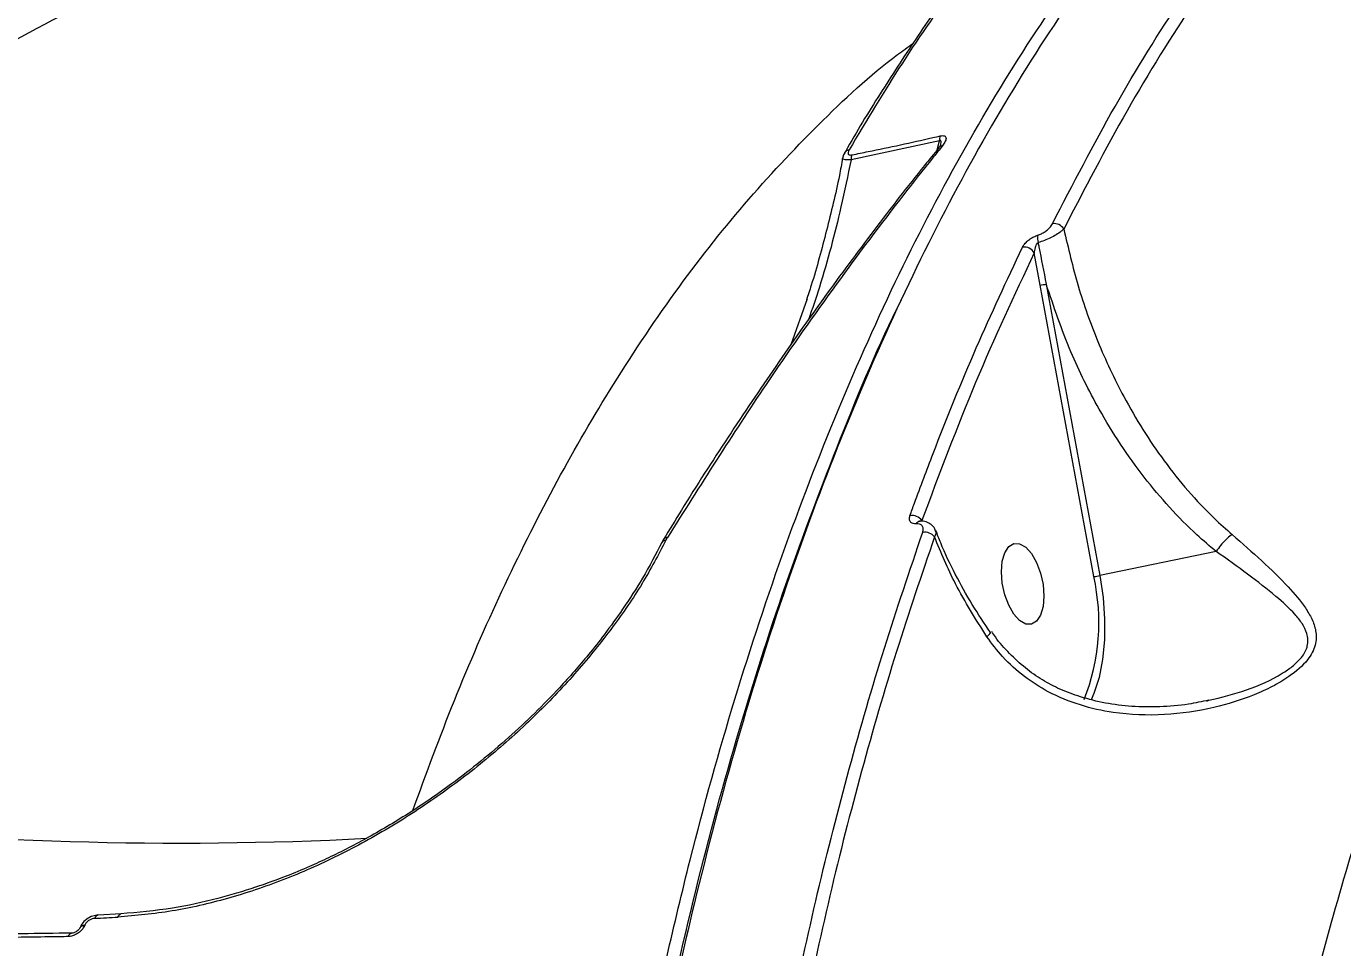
# Model space of a CAD drawing. Header units: millimetres. Extents: x -10374 to 11119, y -8221 to 9433.
# Drawn here: x -1489.5 to -1346.2, y -5007.6 to -4907.3 of the extents above; entities that cross this region are included whole.
import ezdxf

# ---------------------------------------------------------------- set-up
doc = ezdxf.new("R2010")
doc.units = ezdxf.units.MM
for name, color, linetype in [('DIKOM_ОБЪЕКТ', 7, 'Continuous'), ('DIKOM_РАЗМЕР_ЗОНА', 7, 'Continuous'), ('DIKOM_РАЗМЕР_ОБЪЕКТА', 7, 'Continuous')]:
    doc.layers.add(name, color=color, linetype=linetype)
doc.styles.add('style1', font='arial.ttf', dxfattribs={"width": 0.8})
doc.dimstyles.new('1-50', dxfattribs={"dimtxt": 300, "dimasz": 200, "dimexe": 100, "dimexo": 0, "dimgap": 100, "dimtad": 0, "dimdec": 0, "dimtxsty": 'style1', "dimcen": 0, "dimclrd": 7, "dimclre": 7, "dimadec": 1, "dimazin": 2, "dimtfac": 1, "dimtdec": 0, "dimtmove": 1, "dimatfit": 3, "dimfxl": 0, "dimlwd": 25, "dimlwe": 18, "dimarcsym": 0})

# ---------------------------------------------------------------- blocks, each defined once
blk = doc.blocks.new('*D16')
at = {"layer": 'Defpoints', "color": 0, "transparency": 16777216}
for p in [(-9045.1, 5161.67), (3694.49, 5161.67), (1813.16, -6719.94)]:
    blk.add_point(p, dxfattribs=at)
at = {"layer": 'DIKOM_РАЗМЕР_ОБЪЕКТА', "color": 7, "lineweight": 18, "transparency": 16777216}
for p, q in [((3694.49, 5161.67), (-9145.1, 5161.67)), ((1813.16, -6719.94), (-9145.1, -6719.94))]:
    blk.add_line(p, q, dxfattribs=at)
at = {"layer": 'DIKOM_РАЗМЕР_ОБЪЕКТА', "color": 7, "lineweight": 25, "transparency": 16777216}
for p, q in [((-9045.1, 4961.67), (-9045.1, -0.45)), ((-9045.1, -6519.94), (-9045.1, -1080.23))]:
    blk.add_line(p, q, dxfattribs=at)
at = {"layer": 'DIKOM_РАЗМЕР_ОБЪЕКТА', "color": 7, "transparency": 16777216}
for points in [[(-9078.43, 4961.67), (-9011.76, 4961.67), (-9045.1, 5161.67)], [(-9078.43, -6519.94), (-9011.76, -6519.94), (-9045.1, -6719.94)]]:
    blk.add_solid(points, dxfattribs=at)
at = {"layer": 'DIKOM_РАЗМЕР_ОБЪЕКТА', "color": 0, "transparency": 16777216, "insert": (-9045.1, -540.34), "char_height": 300, "attachment_point": 5, "rotation": 90, "style": 'style1'}
blk.add_mtext('11900', dxfattribs=at)
blk = doc.blocks.new('*D13')
at = {"layer": 'Defpoints', "color": 0, "transparency": 16777216}
for p in [(-10176.97, 7112.81), (3082.33, 7112.81), (2015.48, -8221.4)]:
    blk.add_point(p, dxfattribs=at)
at = {"layer": 'DIKOM_РАЗМЕР_ЗОНА', "color": 7, "lineweight": 18, "transparency": 16777216}
for p, q in [((3082.33, 7112.81), (-10276.97, 7112.81)), ((2015.48, -8221.4), (-10276.97, -8221.4))]:
    blk.add_line(p, q, dxfattribs=at)
at = {"layer": 'DIKOM_РАЗМЕР_ЗОНА', "color": 7, "lineweight": 25, "transparency": 16777216}
for p, q in [((-10176.97, 6912.81), (-10176.97, -14.41)), ((-10176.97, -8021.4), (-10176.97, -1094.19))]:
    blk.add_line(p, q, dxfattribs=at)
at = {"layer": 'DIKOM_РАЗМЕР_ЗОНА', "color": 7, "transparency": 16777216}
for points in [[(-10210.3, 6912.81), (-10143.64, 6912.81), (-10176.97, 7112.81)], [(-10210.3, -8021.4), (-10143.64, -8021.4), (-10176.97, -8221.4)]]:
    blk.add_solid(points, dxfattribs=at)
at = {"layer": 'DIKOM_РАЗМЕР_ЗОНА', "color": 0, "transparency": 16777216, "insert": (-10176.97, -554.3), "char_height": 300, "attachment_point": 5, "rotation": 90, "style": 'style1'}
blk.add_mtext('15300', dxfattribs=at)

msp = doc.modelspace()

# ---------------------------------------------------------------- linework, layer by layer
at = {"layer": 'DIKOM_ОБЪЕКТ', "color": 7, "linetype": 'Continuous', "lineweight": 15}
for p, q in [((-1390.14, -4919.78), (-1399.75, -4921.84)), ((-1390.37, -4920.77), (-1390.14, -4919.78)), ((-1379.18, -4935.49), (-1379.81, -4931.97)), ((-1373.33, -4967.21), (-1379.18, -4935.49)), ((-1378.51, -4935.37), (-1372.66, -4967.09)), ((-1406.28, -4941.94), (-1404.51, -4936.95)), ((-1420.17, -4963.17), (-1420.19, -4963.2)), ((-1419.77, -4963.01), (-1419.91, -4963.26)), ((-1419.75, -4962.97), (-1419.77, -4963.01)), ((-1360.01, -4964.49), (-1372.66, -4967.09)), ((-1479.21, -5003.92), (-1481.71, -5004.05)), ((-1483.2, -5005.19), (-1483.21, -5005.21)), ((-1484.6, -5006.03), (-1484.59, -5006.03))]:
    msp.add_line(p, q, dxfattribs=at)
at = {"layer": 'DIKOM_ОБЪЕКТ', "color": 7, "linetype": 'Continuous', "lineweight": 15, "flags": 128}
for points in [[(-1383.38, -4966.69), (-1383.29, -4965.55), (-1383.02, -4964.61), (-1382.58, -4963.95), (-1382.03, -4963.61), (-1381.4, -4963.63), (-1380.74, -4964.01), (-1380.1, -4964.71), (-1379.55, -4965.67), (-1379.12, -4966.83), (-1378.84, -4968.08), (-1378.75, -4969.33), (-1378.84, -4970.46), (-1379.12, -4971.4), (-1379.55, -4972.07), (-1380.1, -4972.4), (-1380.74, -4972.38), (-1381.4, -4972), (-1382.03, -4971.3), (-1382.58, -4970.34), (-1383.02, -4969.18), (-1383.29, -4967.93), (-1383.38, -4966.69)], [(-1372.66, -4967.09), (-1372.32, -4969.49), (-1372.15, -4971.84), (-1372.17, -4974.11), (-1372.38, -4976.25), (-1372.76, -4978.21), (-1373.31, -4979.94), (-1373.61, -4980.64)]]:
    msp.add_lwpolyline(points, dxfattribs=at)
at = {"layer": 'DIKOM_ОБЪЕКТ', "color": 7, "linetype": 'Continuous', "lineweight": 15}
for centre, radius, start, end in [((-1389.02, -4919.68), 1.12, 157.4754, 185.1021), ((-1399.88, -4921.44), 0.678, 97.8856, 148.95), ((-1389.81, -4920.87), 0.523, 92.2402, 141.2281), ((-1398.6, -4921.77), 1.15, 156.222, 183.4129), ((-1377.65, -4930.04), 1.25, 32.0078, 98.6756), ((-1377.75, -4930.36), 1.71, 169.9881, 197.2595), ((-1380.89, -4932.6), 1.25, 30.3969, 98.8701), ((-1380.53, -4925.65), 9.93, 277.8505, 281.7744), ((-1393.12, -4961.9), 1.33, 35.6894, 99.7111), ((-1392.21, -4961.67), 0.484, 96.8018, 157.028), ((-1391.72, -4963.72), 1.34, 38.0213, 99.4962), ((-1419.82, -4963.45), 0.444, 83.2036, 144.3464), ((-1419.78, -4963.44), 0.471, 85.3042, 143.8487), ((-1395.35, -4972.23), 22.58, 338.26, 12.8492), ((-1374.44, -4958.58), 8.7, 277.3362, 281.8132), ((-1472.88, -4593.04), 403.18, 254.5491, 272.9045), ((-1481.62, -5004.5), 0.463, 101.0659, 168.4452), ((-1483.27, -5005.72), 0.515, 82.9432, 150.6549), ((-1483.26, -5005.71), 0.525, 83.5254, 149.2618), ((-1503, -4577.74), 427.18, 272.8075, 273.1444), ((-1484.5, -5006.51), 0.494, 101.9341, 166.3403)]:
    msp.add_arc(centre, radius, start, end, dxfattribs=at)
for points, knots in [([(-1449.6, -4828.89), (-1450.82, -4828.87), (-1454.15, -4828.82), (-1459.69, -4829.07), (-1466.18, -4829.61), (-1472.77, -4830.45), (-1479.45, -4831.59), (-1486.21, -4833.02), (-1493.07, -4834.76), (-1500.02, -4836.79), (-1507.03, -4839.11), (-1514.07, -4841.72), (-1521.13, -4844.6), (-1528.2, -4847.75), (-1535.28, -4851.18), (-1542.39, -4854.88), (-1549.51, -4858.86), (-1556.66, -4863.11), (-1563.83, -4867.64), (-1571.03, -4872.45), (-1578.25, -4877.54), (-1585.5, -4882.91), (-1592.76, -4888.54), (-1600, -4894.42), (-1607.18, -4900.52), (-1614.32, -4906.84), (-1621.39, -4913.37), (-1628.43, -4920.13), (-1635.41, -4927.1), (-1642.35, -4934.3), (-1649.25, -4941.73), (-1656.1, -4949.39), (-1662.92, -4957.27), (-1669.7, -4965.39), (-1675.99, -4973.16), (-1679.97, -4978.29), (-1681.74, -4980.58)], [0, 0, 0, 0, 0.017361, 0.047077, 0.076802, 0.106559, 0.136381, 0.166301, 0.196352, 0.226567, 0.256848, 0.287002, 0.317012, 0.346912, 0.376736, 0.406518, 0.436289, 0.466082, 0.49592, 0.525839, 0.555873, 0.586053, 0.616352, 0.646577, 0.676634, 0.706567, 0.736411, 0.766198, 0.795965, 0.825744, 0.855558, 0.885441, 0.915426, 0.945549, 0.975823, 1, 1, 1, 1]), ([(-1449.35, -4829.09), (-1452.21, -4829.06), (-1459.45, -4828.98), (-1471.52, -4830.28), (-1485.46, -4832.85), (-1499.57, -4836.69), (-1513.78, -4841.7), (-1528.03, -4847.83), (-1542.57, -4855.17), (-1557.35, -4863.76), (-1572.32, -4873.6), (-1586.52, -4884), (-1599.92, -4894.74), (-1612.5, -4905.64), (-1625.03, -4917.32), (-1637.48, -4929.75), (-1649.72, -4942.8), (-1661.68, -4956.4), (-1672.15, -4969), (-1678.59, -4977.24), (-1681.21, -4980.6)], [0, 0, 0, 0, 0.040449, 0.102723, 0.165048, 0.227322, 0.287839, 0.348402, 0.408918, 0.471192, 0.533517, 0.595791, 0.64846, 0.701189, 0.753919, 0.807149, 0.860379, 0.912268, 0.964275, 1, 1, 1, 1]), ([(-1337.27, -4865.03), (-1339.38, -4866.46), (-1344.84, -4870.15), (-1353.2, -4877.52), (-1362.38, -4886.92), (-1371.06, -4897.54), (-1379.24, -4909.27), (-1386.89, -4922.13), (-1394, -4936.09), (-1400.57, -4951.09), (-1406.55, -4967.05), (-1411.93, -4983.9), (-1416.45, -5000.78), (-1420.21, -5017.54), (-1423.3, -5034.04), (-1425.91, -5051.1), (-1428.03, -5068.66), (-1429.64, -5086.54), (-1430.73, -5104.71), (-1431.3, -5121.18), (-1431.37, -5131.7), (-1431.39, -5135.98)], [0, 0, 0, 0, 0.036536, 0.094755, 0.152972, 0.211097, 0.269039, 0.326981, 0.385106, 0.443323, 0.501541, 0.559666, 0.617608, 0.667437, 0.71753, 0.767682, 0.817835, 0.867928, 0.917067, 0.966207, 1, 1, 1, 1]), ([(-1419.82, -5008.63), (-1418.98, -5005.09), (-1416.72, -4995.45), (-1412.49, -4980.4), (-1406.98, -4963.74), (-1400.86, -4947.99), (-1394.17, -4933.23), (-1386.93, -4919.5), (-1379.16, -4906.88), (-1370.87, -4895.4), (-1362.08, -4885.05), (-1352.8, -4875.92), (-1344.5, -4868.9), (-1339.14, -4865.45), (-1337.16, -4864.17)], [0, 0, 0, 0, 0.052086, 0.141382, 0.230961, 0.320682, 0.410404, 0.499982, 0.589279, 0.678576, 0.768155, 0.857876, 0.947598, 1, 1, 1, 1]), ([(-1240.77, -4876.18), (-1243.38, -4876.68), (-1249.4, -4877.8), (-1258.51, -4880.93), (-1268.22, -4885.36), (-1277.69, -4891.05), (-1286.87, -4897.95), (-1295.58, -4905.93), (-1303.77, -4914.91), (-1311.46, -4924.84), (-1318.77, -4935.87), (-1325.65, -4948.01), (-1332.09, -4961.26), (-1337.54, -4974.39), (-1342.12, -4987.13), (-1345.97, -4999.31), (-1349.47, -5012.03), (-1352.6, -5025.23), (-1355.37, -5038.85), (-1357.75, -5052.92), (-1359.78, -5067.4), (-1360.81, -5077.38), (-1361.33, -5082.38)], [0, 0, 0, 0, 0.041887, 0.096446, 0.150962, 0.207068, 0.263221, 0.319328, 0.373715, 0.428144, 0.48253, 0.538502, 0.594519, 0.650491, 0.693934, 0.737377, 0.781167, 0.824957, 0.868542, 0.912128, 0.956064, 1, 1, 1, 1]), ([(-1378.5, -4885.54), (-1380.34, -4885.11), (-1385.96, -4883.8), (-1395.94, -4882.92), (-1408.37, -4882.84), (-1421.02, -4884.04), (-1433.75, -4886.35), (-1446.49, -4889.7), (-1459.57, -4894.15), (-1472.98, -4899.74), (-1486.67, -4906.47), (-1500.25, -4914.14), (-1513.67, -4922.69), (-1526.89, -4932.02), (-1540.2, -4942.33), (-1553.56, -4953.64), (-1566.93, -4965.87), (-1575.71, -4974.72), (-1580.09, -4979.15)], [0, 0, 0, 0, 0.032542, 0.099173, 0.16676, 0.234347, 0.297825, 0.361354, 0.424834, 0.490163, 0.555546, 0.620876, 0.683207, 0.745583, 0.807915, 0.871927, 0.935988, 1, 1, 1, 1]), ([(-1377.84, -4928.8), (-1375.6, -4924.48), (-1371.12, -4915.85), (-1363.77, -4904.05), (-1355.99, -4893.07), (-1350.42, -4886.6), (-1347.63, -4883.37)], [0, 0, 0, 0, 0.248595, 0.49719, 0.748595, 1, 1, 1, 1]), ([(-1346.45, -4884.04), (-1349.2, -4887.23), (-1354.7, -4893.61), (-1362.44, -4904.51), (-1369.81, -4916.3), (-1374.33, -4925.02), (-1376.59, -4929.38)], [0, 0, 0, 0, 0.248594, 0.497191, 0.748596, 1, 1, 1, 1]), ([(-1375.55, -4887.06), (-1375.58, -4887.09), (-1377.1, -4888.65), (-1380.03, -4892), (-1384.3, -4897.14), (-1388.45, -4902.58), (-1392.48, -4908.28), (-1396.37, -4914.28), (-1399.03, -4918.55), (-1400.35, -4920.91), (-1400.45, -4921.1)], [0, 0, 0, 0, 0.003331, 0.166965, 0.33071, 0.494566, 0.658386, 0.822101, 0.985829, 1, 1, 1, 1]), ([(-1375.14, -4886.84), (-1377.35, -4889.29), (-1381.79, -4894.2), (-1388.12, -4902.41), (-1394.23, -4911.18), (-1398.06, -4917.57), (-1399.97, -4920.77)], [0, 0, 0, 0, 0.24912, 0.498241, 0.749121, 1, 1, 1, 1]), ([(-1447.47, -4992.69), (-1445.99, -4988.65), (-1442.94, -4980.36), (-1437.8, -4968.64), (-1432.17, -4957.38), (-1425.91, -4946.5), (-1419.01, -4936.17), (-1411.43, -4926.49), (-1403.32, -4917.89), (-1397.17, -4912.13), (-1393.58, -4909.59), (-1393.02, -4909.2)], [0, 0, 0, 0, 0.109262, 0.224497, 0.340878, 0.457259, 0.585917, 0.714672, 0.843328, 0.975776, 1, 1, 1, 1]), ([(-1399.65, -4921.31), (-1399.07, -4921.19), (-1396.14, -4920.6), (-1392.94, -4919.91), (-1390.33, -4919.31), (-1390.06, -4919.25)], [0, 0, 0, 0, 0.183182, 0.91589, 1, 1, 1, 1]), ([(-1390.06, -4919.25), (-1389.97, -4919.24), (-1389.78, -4919.2), (-1389.58, -4919.24), (-1389.44, -4919.34), (-1389.39, -4919.57), (-1389.51, -4919.92), (-1389.73, -4920.21), (-1389.83, -4920.35)], [0, 0, 0, 0, 0.109825, 0.220017, 0.325716, 0.492513, 0.753754, 1, 1, 1, 1]), ([(-1390.2, -4920.56), (-1390.72, -4921.19), (-1393.11, -4924.09), (-1397.28, -4929.5), (-1402.68, -4936.78), (-1407.97, -4944.28), (-1413.15, -4952.01), (-1417.22, -4958.3), (-1419.52, -4962.1), (-1420.17, -4963.16)], [0, 0, 0, 0, 0.04996, 0.227773, 0.404652, 0.580802, 0.756416, 0.931692, 1, 1, 1, 1]), ([(-1389.83, -4920.35), (-1390.14, -4920.73), (-1391.7, -4922.67), (-1395.74, -4927.79), (-1401.85, -4935.97), (-1410.34, -4948.06), (-1416.2, -4957.34), (-1419.75, -4962.97)], [0, 0, 0, 0, 0.029988, 0.149952, 0.390073, 0.63019, 1, 1, 1, 1]), ([(-1399.97, -4920.77), (-1400.02, -4920.86), (-1400.1, -4921.03), (-1400.08, -4921.21), (-1399.99, -4921.3), (-1399.84, -4921.34), (-1399.71, -4921.32), (-1399.65, -4921.31)], [0, 0, 0, 0, 0.319653, 0.56188, 0.727941, 0.86405, 1, 1, 1, 1]), ([(-1390, -4920.22), (-1390, -4920.22), (-1390, -4920.21), (-1390.02, -4920.27), (-1390.09, -4920.38), (-1390.18, -4920.49), (-1390.22, -4920.53)], [0, 0, 0, 0, 0.057908, 0.319074, 0.689939, 1, 1, 1, 1]), ([(-1390.02, -4920.25), (-1390, -4920.2), (-1389.96, -4920.06), (-1389.95, -4919.9), (-1389.97, -4919.78), (-1390, -4919.74), (-1390.02, -4919.73), (-1390.05, -4919.73), (-1390.09, -4919.74), (-1390.12, -4919.77), (-1390.14, -4919.78)], [0, 0, 0, 0, 0.204967, 0.555242, 0.723834, 0.782184, 0.841037, 0.857624, 0.915645, 1, 1, 1, 1]), ([(-1400.67, -4921.65), (-1400.78, -4922.28), (-1401.27, -4924.92), (-1402.41, -4929.55), (-1403.61, -4934.08), (-1404.44, -4936.6), (-1404.62, -4937.14)], [0, 0, 0, 0, 0.122395, 0.507198, 0.893439, 1, 1, 1, 1]), ([(-1399.75, -4921.84), (-1400.11, -4923.55), (-1401.09, -4928.2), (-1402.59, -4934.03), (-1403.98, -4938.08), (-1404.39, -4939.26)], [0, 0, 0, 0, 0.292667, 0.794289, 1, 1, 1, 1]), ([(-1399.75, -4921.84), (-1399.91, -4921.85), (-1400.23, -4921.86), (-1400.54, -4921.82), (-1400.69, -4921.74), (-1400.67, -4921.68), (-1400.66, -4921.65)], [0, 0, 0, 0, 0.274578, 0.549092, 0.82933, 1, 1, 1, 1]), ([(-1400.44, -4921.1), (-1400.49, -4921.16), (-1400.6, -4921.32), (-1400.63, -4921.52), (-1400.66, -4921.64)], [0, 0, 0, 0, 0.389397, 1, 1, 1, 1]), ([(-1379.44, -4930.06), (-1379.3, -4930.01), (-1379.03, -4929.91), (-1378.63, -4929.67), (-1378.26, -4929.38), (-1377.99, -4929.07), (-1377.89, -4928.88), (-1377.84, -4928.8)], [0, 0, 0, 0, 0.192009, 0.38357, 0.590223, 0.834024, 1, 1, 1, 1]), ([(-1376.59, -4929.38), (-1376.68, -4929.46), (-1376.89, -4929.66), (-1377.38, -4930), (-1378.02, -4930.35), (-1378.71, -4930.65), (-1379.16, -4930.79), (-1379.39, -4930.86)], [0, 0, 0, 0, 0.157655, 0.39319, 0.599184, 0.796805, 1, 1, 1, 1]), ([(-1376.59, -4929.38), (-1376.11, -4931.45), (-1375.14, -4935.63), (-1372.94, -4941.75), (-1369.92, -4948.21), (-1366.53, -4953.61), (-1363.1, -4957.91), (-1360.6, -4960.57), (-1358.92, -4962.06), (-1358.26, -4962.64)], [0, 0, 0, 0, 0.161023, 0.323857, 0.493657, 0.708325, 0.818537, 0.928738, 1, 1, 1, 1]), ([(-1381.09, -4931.36), (-1381.04, -4931.28), (-1380.93, -4931.08), (-1380.65, -4930.76), (-1380.27, -4930.46), (-1379.86, -4930.21), (-1379.58, -4930.11), (-1379.44, -4930.06)], [0, 0, 0, 0, 0.165476, 0.412049, 0.620101, 0.80976, 1, 1, 1, 1]), ([(-1379.39, -4930.86), (-1379.41, -4930.88), (-1379.46, -4930.91), (-1379.55, -4931.01), (-1379.64, -4931.17), (-1379.74, -4931.43), (-1379.79, -4931.7), (-1379.81, -4931.89), (-1379.81, -4931.97)], [0, 0, 0, 0, 0.079065, 0.13568, 0.302976, 0.519096, 0.802372, 1, 1, 1, 1]), ([(-1379.39, -4930.86), (-1379.36, -4931.02), (-1379.07, -4932.52), (-1378.77, -4934.02), (-1378.51, -4935.37)], [0, 0, 0, 0, 0.102898, 1, 1, 1, 1]), ([(-1393.35, -4960.59), (-1393.18, -4960.13), (-1392.36, -4957.86), (-1390.02, -4951.65), (-1386.19, -4942.2), (-1382.79, -4934.98), (-1381.09, -4931.36)], [0, 0, 0, 0, 0.044143, 0.220722, 0.610018, 1, 1, 1, 1]), ([(-1379.81, -4931.97), (-1381.98, -4936.59), (-1386.33, -4945.86), (-1390.14, -4956.03), (-1392.05, -4961.12)], [0, 0, 0, 0, 0.499269, 1, 1, 1, 1]), ([(-1360.01, -4964.49), (-1360.72, -4963.89), (-1362.48, -4962.39), (-1365.12, -4959.71), (-1367.9, -4956.41), (-1370.46, -4952.83), (-1373.2, -4948.32), (-1376.08, -4942.57), (-1377.67, -4937.86), (-1378.51, -4935.37)], [0, 0, 0, 0, 0.082284, 0.206124, 0.329985, 0.457343, 0.584704, 0.780235, 1, 1, 1, 1]), ([(-1431.74, -5136.45), (-1431.71, -5132.18), (-1431.63, -5120.57), (-1430.94, -5101.96), (-1429.49, -5080.8), (-1427.36, -5060.17), (-1424.57, -5040.17), (-1421.13, -5020.89), (-1417.05, -5002.4), (-1412.31, -4984.74), (-1406.96, -4967.9), (-1400.94, -4952.08), (-1396.67, -4941.77), (-1394.25, -4937.04), (-1394.21, -4936.96)], [0, 0, 0, 0, 0.054871, 0.148954, 0.243333, 0.337862, 0.432393, 0.526772, 0.620854, 0.714937, 0.809316, 0.903846, 0.998376, 1, 1, 1, 1]), ([(-1392.65, -4961.48), (-1392.78, -4961.47), (-1393.05, -4961.46), (-1393.31, -4961.28), (-1393.44, -4960.98), (-1393.38, -4960.72), (-1393.35, -4960.59)], [0, 0, 0, 0, 0.221353, 0.474422, 0.737329, 1, 1, 1, 1]), ([(-1406.47, -5015.62), (-1405.47, -5010.93), (-1403.47, -5001.55), (-1399.99, -4988.03), (-1396.2, -4974.89), (-1393.36, -4966.56), (-1391.95, -4962.39)], [0, 0, 0, 0, 0.249097, 0.498193, 0.749096, 1, 1, 1, 1]), ([(-1391.95, -4962.39), (-1391.91, -4962.26), (-1391.85, -4961.99), (-1391.98, -4961.69), (-1392.25, -4961.49), (-1392.53, -4961.48), (-1392.65, -4961.48)], [0, 0, 0, 0, 0.263226, 0.526598, 0.781276, 1, 1, 1, 1]), ([(-1392.26, -4961.19), (-1392.27, -4961.19), (-1392.29, -4961.19), (-1392.29, -4961.19), (-1392.28, -4961.19)], [0, 0, 0, 0, 0.327767, 1, 1, 1, 1]), ([(-1390.58, -4962.2), (-1390.59, -4962.14), (-1390.66, -4961.87), (-1391.02, -4961.51), (-1391.57, -4961.24), (-1392.01, -4961.15), (-1392.25, -4961.19), (-1392.26, -4961.2)], [0, 0, 0, 0, 0.095724, 0.386289, 0.674184, 0.973962, 1, 1, 1, 1]), ([(-1390.59, -4962.21), (-1390.56, -4962.27), (-1390.46, -4962.44), (-1390.58, -4962.71), (-1390.67, -4962.89)], [0, 0, 0, 0, 0.323779, 1, 1, 1, 1]), ([(-1384.58, -4973.3), (-1385.25, -4972.3), (-1386.64, -4970.23), (-1388.43, -4966.97), (-1389.75, -4964.26), (-1390.35, -4962.64), (-1390.53, -4962.18)], [0, 0, 0, 0, 0.284446, 0.583213, 0.882103, 1, 1, 1, 1]), ([(-1419.91, -4963.26), (-1420.73, -4964.82), (-1422.37, -4967.96), (-1425.67, -4972.77), (-1429.51, -4977.54), (-1433.91, -4982.2), (-1438.79, -4986.63), (-1444.08, -4990.74), (-1449.7, -4994.45), (-1455.57, -4997.67), (-1461.59, -5000.33), (-1467.66, -5002.35), (-1473.71, -5003.76), (-1477.61, -5004.1), (-1479.57, -5004.28)], [0, 0, 0, 0, 0.083618, 0.167167, 0.250419, 0.333854, 0.417307, 0.500488, 0.583738, 0.667141, 0.75046, 0.833398, 0.916632, 1, 1, 1, 1]), ([(-1420.35, -4963.5), (-1421.02, -4964.79), (-1422.26, -4967.18), (-1424.44, -4970.56), (-1426.45, -4973.34), (-1428.23, -4975.59), (-1429.87, -4977.52), (-1432.63, -4980.58), (-1436.94, -4984.8), (-1442.47, -4989.31), (-1447.64, -4992.88), (-1452.14, -4995.57), (-1455.86, -4997.48), (-1458.86, -4998.85), (-1461.5, -4999.95), (-1464.84, -5001.16), (-1468.98, -5002.37), (-1473.92, -5003.46), (-1477.38, -5003.76), (-1479.25, -5003.92)], [0, 0, 0, 0, 0.07013, 0.129983, 0.179003, 0.217579, 0.249668, 0.282305, 0.383109, 0.484311, 0.552386, 0.619491, 0.681912, 0.711161, 0.746383, 0.792773, 0.850256, 0.919254, 1, 1, 1, 1]), ([(-1420.12, -4963.1), (-1420.17, -4963.17), (-1420.26, -4963.31), (-1420.32, -4963.46), (-1420.35, -4963.54)], [0, 0, 0, 0, 0.486717, 1, 1, 1, 1]), ([(-1419.91, -4963.26), (-1419.99, -4963.27), (-1420.15, -4963.31), (-1420.3, -4963.4), (-1420.34, -4963.49), (-1420.34, -4963.5)], [0, 0, 0, 0, 0.423639, 0.869573, 1, 1, 1, 1]), ([(-1390.67, -4962.89), (-1392.07, -4967.02), (-1394.88, -4975.27), (-1398.66, -4988.34), (-1402.14, -5001.85), (-1404.15, -5011.28), (-1405.15, -5015.99)], [0, 0, 0, 0, 0.249097, 0.498195, 0.749097, 1, 1, 1, 1]), ([(-1384.97, -4973.76), (-1386.17, -4971.86), (-1388.38, -4968.37), (-1389.95, -4964.61), (-1390.67, -4962.89)], [0, 0, 0, 0, 0.542544, 1, 1, 1, 1]), ([(-1358.26, -4962.64), (-1357.17, -4963.6), (-1354.96, -4965.53), (-1352.27, -4968.14), (-1350.5, -4970.23), (-1349.55, -4971.82), (-1349.08, -4973.17), (-1349.1, -4974.7), (-1350.05, -4976.48), (-1351.81, -4977.99), (-1353.88, -4979.21), (-1356.58, -4980.43), (-1360.49, -4981.64), (-1365.67, -4982.4), (-1370.59, -4982.23), (-1374.85, -4981.28), (-1378.11, -4979.95), (-1380.95, -4978.14), (-1383.22, -4976.11), (-1384.42, -4974.5), (-1384.97, -4973.76)], [0, 0, 0, 0, 0.075311, 0.152118, 0.213183, 0.24413, 0.275685, 0.31298, 0.3506, 0.401221, 0.437875, 0.474582, 0.550792, 0.640336, 0.732647, 0.792996, 0.854942, 0.90477, 0.956103, 1, 1, 1, 1]), ([(-1358.26, -4962.64), (-1358.29, -4962.66), (-1358.52, -4962.81), (-1358.95, -4963.17), (-1359.54, -4963.8), (-1359.85, -4964.26), (-1360, -4964.49)], [0, 0, 0, 0, 0.054486, 0.376687, 0.688344, 1, 1, 1, 1]), ([(-1360.82, -4980.68), (-1359.43, -4980.35), (-1356.61, -4979.67), (-1353.57, -4978.28), (-1351.7, -4977.01), (-1350.72, -4976.1), (-1350.24, -4975.32), (-1349.97, -4974.39), (-1350.04, -4973.45), (-1350.61, -4972.31), (-1351.7, -4970.96), (-1353.64, -4969.19), (-1356.53, -4966.97), (-1358.81, -4965.31), (-1360, -4964.49), (-1360, -4964.49)], [0, 0, 0, 0, 0.134372, 0.272515, 0.316933, 0.361186, 0.4143, 0.424651, 0.488085, 0.543686, 0.599503, 0.712446, 0.856128, 0.999847, 1, 1, 1, 1]), ([(-1360, -4964.49), (-1360, -4964.49), (-1360, -4964.49), (-1360.01, -4964.49), (-1360.01, -4964.49), (-1360.01, -4964.49)], [0, 0, 0, 0, 0.336956, 0.801275, 1, 1, 1, 1]), ([(-1384.97, -4973.76), (-1384.95, -4973.74), (-1384.82, -4973.62), (-1384.64, -4973.43), (-1384.53, -4973.3), (-1384.59, -4973.31), (-1384.59, -4973.31)], [0, 0, 0, 0, 0.077039, 0.493931, 0.973238, 1, 1, 1, 1]), ([(-1360.83, -4980.66), (-1361.56, -4980.82), (-1363.31, -4981.2), (-1366.11, -4981.43), (-1369.15, -4981.4), (-1372.04, -4981.04), (-1374.66, -4980.38), (-1376.96, -4979.53), (-1378.97, -4978.49), (-1380.81, -4977.19), (-1382.52, -4975.61), (-1383.74, -4974.26), (-1384.31, -4973.4), (-1384.44, -4973.2)], [0, 0, 0, 0, 0.08548, 0.206283, 0.32259, 0.433859, 0.540309, 0.632077, 0.71333, 0.799534, 0.886647, 0.974207, 1, 1, 1, 1]), ([(-1361.04, -4980.73), (-1361.02, -4980.73), (-1360.94, -4980.72), (-1360.87, -4980.7), (-1360.82, -4980.68)], [0, 0, 0, 0, 0.336759, 1, 1, 1, 1]), ([(-1419.89, -5009.82), (-1421.92, -5010.22), (-1427.83, -5011.4), (-1437.62, -5013.11), (-1449.27, -5014.85), (-1460.93, -5016.27), (-1472.59, -5017.38), (-1484.26, -5018.18), (-1495.91, -5018.67), (-1507.55, -5018.84), (-1519.18, -5018.7), (-1530.77, -5018.25), (-1542.34, -5017.48), (-1553.86, -5016.4), (-1565.34, -5015.01), (-1576.77, -5013.3), (-1588.14, -5011.29), (-1599.44, -5008.97), (-1610.68, -5006.34), (-1621.84, -5003.4), (-1632.92, -5000.16), (-1643.9, -4996.61), (-1654.8, -4992.77), (-1665.59, -4988.62), (-1674.54, -4984.91), (-1679.88, -4982.54), (-1681.69, -4981.74)], [0, 0, 0, 0, 0.022819, 0.066223, 0.109627, 0.153031, 0.196437, 0.239842, 0.283248, 0.326654, 0.370061, 0.413469, 0.456876, 0.500284, 0.543694, 0.587102, 0.630511, 0.67392, 0.71733, 0.760738, 0.804148, 0.847557, 0.890966, 0.934375, 0.977784, 1, 1, 1, 1]), ([(-1479.57, -5004.28), (-1479.53, -5004.2), (-1479.46, -5004.04), (-1479.33, -5003.93), (-1479.26, -5003.93), (-1479.24, -5003.93)], [0, 0, 0, 0, 0.432908, 0.866129, 1, 1, 1, 1]), ([(-1483.21, -5005.21), (-1483.25, -5005.29), (-1483.35, -5005.5), (-1483.63, -5005.83), (-1484.05, -5006.14), (-1484.52, -5006.35), (-1484.83, -5006.38), (-1484.98, -5006.4)], [0, 0, 0, 0, 0.134294, 0.346944, 0.563345, 0.781831, 1, 1, 1, 1]), ([(-1483.72, -5005.47), (-1483.73, -5005.49), (-1483.75, -5005.52), (-1483.82, -5005.63), (-1483.94, -5005.75), (-1484.11, -5005.87), (-1484.3, -5005.97), (-1484.46, -5006.02), (-1484.56, -5006.03), (-1484.59, -5006.03), (-1484.59, -5006.03)], [0, 0, 0, 0, 0.105785, 0.24367, 0.377891, 0.530606, 0.688674, 0.851189, 0.995494, 1, 1, 1, 1]), ([(-1483.71, -5005.44), (-1483.71, -5005.44), (-1483.72, -5005.45), (-1483.72, -5005.46), (-1483.72, -5005.47)], [0, 0, 0, 0, 0.784792, 1, 1, 1, 1]), ([(-1481.71, -5004.06), (-1481.91, -5004.08), (-1482.35, -5004.13), (-1482.99, -5004.49), (-1483.48, -5004.95), (-1483.63, -5005.32), (-1483.68, -5005.45)], [0, 0, 0, 0, 0.237246, 0.524806, 0.824387, 1, 1, 1, 1]), ([(-1482.08, -5004.41), (-1482.08, -5004.41), (-1482.17, -5004.41), (-1482.38, -5004.45), (-1482.64, -5004.57), (-1482.87, -5004.74), (-1483.07, -5004.94), (-1483.16, -5005.11), (-1483.2, -5005.19)], [0, 0, 0, 0, 0.004117, 0.219596, 0.435463, 0.568116, 0.793736, 1, 1, 1, 1]), ([(-1484.98, -5006.4), (-1485.55, -5006.41), (-1488.39, -5006.45), (-1499.4, -5006.61), (-1509.97, -5006.57), (-1518.23, -5006.55)], [0, 0, 0, 0, 0.051717, 0.258553, 1, 1, 1, 1]), ([(-1484.6, -5006.01), (-1488.22, -5006.07), (-1497.01, -5006.22), (-1508.11, -5006.26), (-1515.62, -5006.18), (-1517.85, -5006.16)], [0, 0, 0, 0, 0.328947, 0.800484, 1, 1, 1, 1])]:
    msp.add_open_spline(points, degree=3, knots=knots, dxfattribs=at)

# ---------------------------------------------------------------- dimensions: what is measured, and where the dimension line sits
at = {"layer": 'DIKOM_РАЗМЕР_ЗОНА'}
dim = msp.add_linear_dim(base=(-10176.97, 7112.81), p1=(2015.48, -8221.4), p2=(3082.33, 7112.81), angle=270, text='15300', dimstyle='1-50', override={"dimscale": 1, "dimtix": 0, "dimtofl": 1, "dimtmove": 1, "dimatfit": 3}, dxfattribs=at)
dim.commit()
dim.dimension.update_dxf_attribs({"geometry": '*D13', "text_midpoint": (-10176.97, -554.3), "dimtype": 160})
at = {"layer": 'DIKOM_РАЗМЕР_ОБЪЕКТА'}
dim = msp.add_linear_dim(base=(-9045.1, 5161.67), p1=(1813.16, -6719.94), p2=(3694.49, 5161.67), angle=270, text='11900', dimstyle='1-50', override={"dimscale": 1, "dimtix": 0, "dimtofl": 1, "dimtmove": 1, "dimatfit": 3}, dxfattribs=at)
dim.commit()
dim.dimension.update_dxf_attribs({"geometry": '*D16', "text_midpoint": (-9045.1, -540.34), "dimtype": 160})

doc.saveas('drawing.dxf')
